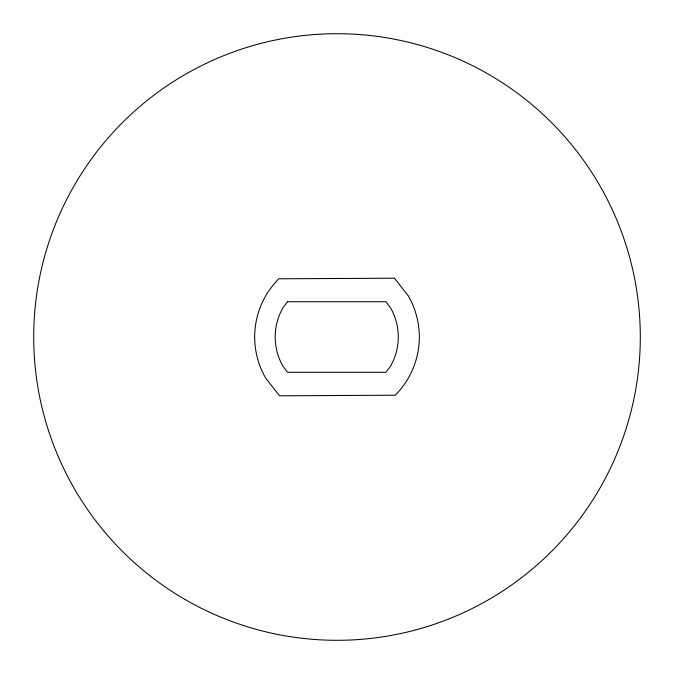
<?xml version="1.0" encoding="UTF-8"?>
<svg xmlns="http://www.w3.org/2000/svg" width="674" height="674" viewBox="0 0 674 674"><rect width="100%" height="100%" fill="white"/><g stroke="black" fill="none" stroke-linecap="round" stroke-linejoin="round"><path stroke-width="1.01" d="M287.587 301.716L283.072 307.597A58.798 58.798 0 0 0 283.072 366.403L287.587 372.284L385.89 372.284L390.398 366.403A58.798 58.798 0 0 0 390.398 307.597L385.89 301.716L287.587 301.716M394.442 278.202L278.792 278.792A82.321 82.321 0 0 0 265.708 378.156L279.558 395.798L395.208 395.208A82.321 82.321 0 0 0 408.292 295.844L394.442 278.202M185.35 599.666A303.3 303.3 0 0 0 640.3 337A303.3 303.3 0 0 0 185.35 74.334A303.3 303.3 0 0 0 185.35 599.666"/></g></svg>
